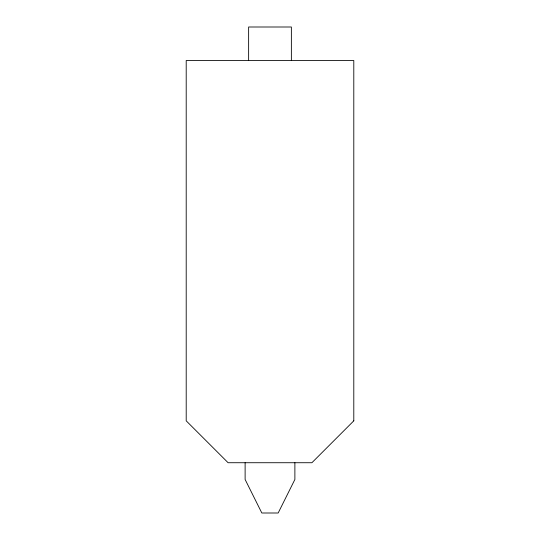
<?xml version="1.0" encoding="UTF-8"?>
<svg xmlns="http://www.w3.org/2000/svg" width="540" height="540" viewBox="0 0 540 540"><rect width="100%" height="100%" fill="white"/><g stroke="black" fill="none" stroke-linecap="round" stroke-linejoin="round"><path stroke-width="0.81" d="M294.881 462.726L294.881 479.48L278.168 513L261.832 513L245.12 479.48L245.12 462.726M291.371 60.52L291.371 27L248.63 27L248.63 60.52M353.795 420.829L311.897 462.726L228.103 462.726L186.206 420.829L186.206 60.52L353.795 60.52L353.795 420.829"/></g></svg>
